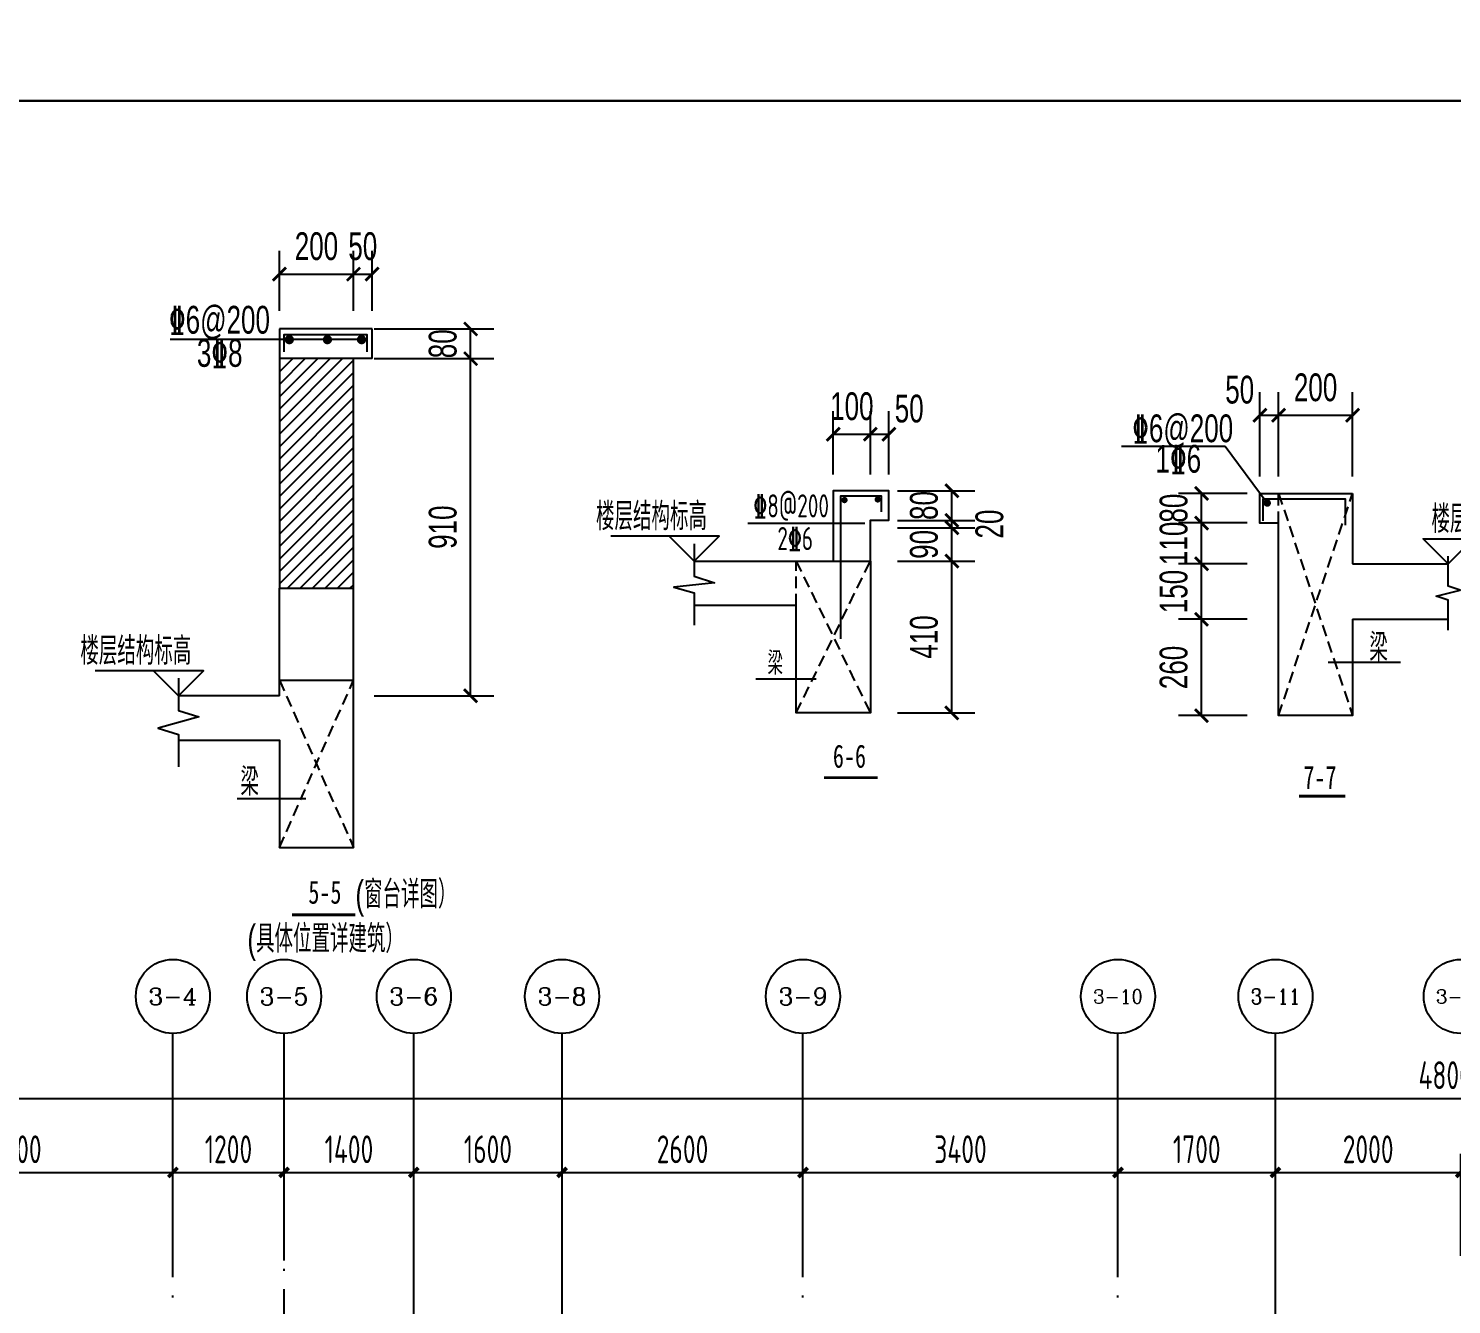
# Model space of a CAD drawing. Extents: x -173820 to 521180, y -715739 to 158231.
# Drawn here: x 3396 to 18755, y -88325 to -74546 of the extents above; entities that cross this region are included whole.
import ezdxf
from ezdxf.enums import TextEntityAlignment as Align

# ---------------------------------------------------------------- set-up
doc = ezdxf.new("R2010")
doc.units = 0
doc.header["$LTSCALE"] = 1000
doc.linetypes.add('DOTE', pattern=[2.42, 2, -0.2, 0.02, -0.2])
doc.linetypes.add('HIDDEN2', pattern=[0.1875, 0.125, -0.0625])
for name, color, linetype in [('AXIS', 1, 'DOTE'), ('AXIS_TEXT', 7, 'Continuous'), ('DIM1', 3, 'Continuous'), ('JG1', 3, 'Continuous'), ('填充', 8, 'Continuous'), ('模板线', 3, 'Continuous')]:
    doc.layers.add(name, color=color, linetype=linetype)
doc.styles.add('_TCH_AXIS', font='COMPLEX', dxfattribs={"bigfont": 'GBCBIG'})
doc.styles.add('COMPLEX', font='COMPLEX')
doc.styles.add('TEXTDIM', font='njadri_romans1.shx', dxfattribs={"width": 0.7, "bigfont": 'njadri_fhztxt.shx'})
doc.styles.add('TEXTSTEEL', font='njadri_tssdeng.shx', dxfattribs={"width": 0.7, "bigfont": 'njadri_tssdchn.shx'})
doc.styles.add('zzt', font='tssdeng.shx', dxfattribs={"width": 0.7, "height": 300, "bigfont": 'tssdchn.shx'})
doc.styles.add('钢筋', font='tssdeng.shx', dxfattribs={"width": 0.7, "height": 250, "bigfont": 'tssdchn.shx'})
doc.styles.add('黑体', font='simhei.ttf', dxfattribs={"width": 0.8})
doc.dimstyles.new('DIM100', dxfattribs={"dimtxt": 300, "dimasz": 1, "dimexe": 250, "dimexo": 0, "dimgap": 150, "dimtad": 1, "dimdec": 0, "dimzin": 0, "dimdsep": 46, "dimtxsty": 'TEXTDIM', "dimblk": 'DI', "dimcen": 0, "dimclrt": 7, "dimadec": 0, "dimazin": 0, "dimtfac": 1, "dimtdec": 0, "dimtix": 1, "dimtmove": 2, "dimatfit": 3, "dimldrblk": 'DI', "dimfxl": 0, "dimtolj": 1, "dimtzin": 0, "dimarcsym": 0})
doc.dimstyles.new('DIM_1_100', dxfattribs={"dimtxt": 300, "dimasz": 100, "dimexe": 200, "dimexo": 50, "dimgap": 100, "dimtad": 1, "dimdec": 0, "dimzin": 0, "dimdsep": 46, "dimtxsty": 'zzt', "dimblk": 'ARCHTICK', "dimcen": 0, "dimclrt": 7, "dimadec": 0, "dimazin": 0, "dimtfac": 1, "dimtdec": 0, "dimtix": 1, "dimtmove": 2, "dimatfit": 0, "dimldrblk": 'ARCHTICK', "dimfxl": 0, "dimtolj": 1, "dimarcsym": 0})

# ---------------------------------------------------------------- blocks, each defined once
blk = doc.blocks.new('_ArchTick')
at = {"color": 4, "linetype": 'ByBlock', "const_width": 0.4}
blk.add_lwpolyline([(-0.5, -0.5), (0.5, 0.5)], dxfattribs=at)
blk = doc.blocks.new('*D413')
at = {"layer": 'Defpoints', "color": 0}
for p in [(10200, 22821), (6800, 21871), (10200, 21871)]:
    blk.add_point(p, dxfattribs=at)
at = {"layer": 'DIM1', "color": 0, "lineweight": -2}
for p, q in [((6800, 21921), (6800, 23021)), ((10200, 21921), (10200, 23021)), ((6800, 22821), (10200, 22821))]:
    blk.add_line(p, q, dxfattribs=at)
at = {"layer": 'DIM1', "color": 0, "lineweight": -2, "xscale": 100, "yscale": 100, "zscale": 100, "rotation": 180}
blk.add_blockref('_ArchTick', (6800, 22821), dxfattribs=at)
at = {"layer": 'DIM1', "color": 0, "lineweight": -2, "xscale": 100, "yscale": 100, "zscale": 100}
blk.add_blockref('_ArchTick', (10200, 22821), dxfattribs=at)
at = {"layer": 'DIM1', "color": 7, "insert": (8500, 23071), "char_height": 300, "attachment_point": 5, "style": 'zzt'}
blk.add_mtext('\\A1;3400', dxfattribs=at)
blk = doc.blocks.new('*D414')
at = {"layer": 'Defpoints', "color": 0}
for p in [(11400, 22821), (10200, 21871), (11400, 21871)]:
    blk.add_point(p, dxfattribs=at)
at = {"layer": 'DIM1', "color": 0, "lineweight": -2}
for p, q in [((10200, 21921), (10200, 23021)), ((11400, 21921), (11400, 23021)), ((10200, 22821), (11400, 22821))]:
    blk.add_line(p, q, dxfattribs=at)
at = {"layer": 'DIM1', "color": 0, "lineweight": -2, "xscale": 100, "yscale": 100, "zscale": 100, "rotation": 180}
blk.add_blockref('_ArchTick', (10200, 22821), dxfattribs=at)
at = {"layer": 'DIM1', "color": 0, "lineweight": -2, "xscale": 100, "yscale": 100, "zscale": 100}
blk.add_blockref('_ArchTick', (11400, 22821), dxfattribs=at)
at = {"layer": 'DIM1', "color": 7, "insert": (10800, 23071), "char_height": 300, "attachment_point": 5, "style": 'zzt'}
blk.add_mtext('\\A1;1200', dxfattribs=at)
blk = doc.blocks.new('*D415')
at = {"layer": 'Defpoints', "color": 0}
for p in [(12800, 22821), (11400, 21871), (12800, 21871)]:
    blk.add_point(p, dxfattribs=at)
at = {"layer": 'DIM1', "color": 0, "lineweight": -2}
for p, q in [((11400, 21921), (11400, 23021)), ((12800, 21921), (12800, 23021)), ((11400, 22821), (12800, 22821))]:
    blk.add_line(p, q, dxfattribs=at)
at = {"layer": 'DIM1', "color": 0, "lineweight": -2, "xscale": 100, "yscale": 100, "zscale": 100, "rotation": 180}
blk.add_blockref('_ArchTick', (11400, 22821), dxfattribs=at)
at = {"layer": 'DIM1', "color": 0, "lineweight": -2, "xscale": 100, "yscale": 100, "zscale": 100}
blk.add_blockref('_ArchTick', (12800, 22821), dxfattribs=at)
at = {"layer": 'DIM1', "color": 7, "insert": (12100, 23071), "char_height": 300, "attachment_point": 5, "style": 'zzt'}
blk.add_mtext('\\A1;1400', dxfattribs=at)
blk = doc.blocks.new('*D416')
at = {"layer": 'Defpoints', "color": 0}
for p in [(14400, 22821), (12800, 21871), (14400, 21871)]:
    blk.add_point(p, dxfattribs=at)
at = {"layer": 'DIM1', "color": 0, "lineweight": -2}
for p, q in [((12800, 21921), (12800, 23021)), ((14400, 21921), (14400, 23021)), ((12800, 22821), (14400, 22821))]:
    blk.add_line(p, q, dxfattribs=at)
at = {"layer": 'DIM1', "color": 0, "lineweight": -2, "xscale": 100, "yscale": 100, "zscale": 100, "rotation": 180}
blk.add_blockref('_ArchTick', (12800, 22821), dxfattribs=at)
at = {"layer": 'DIM1', "color": 0, "lineweight": -2, "xscale": 100, "yscale": 100, "zscale": 100}
blk.add_blockref('_ArchTick', (14400, 22821), dxfattribs=at)
at = {"layer": 'DIM1', "color": 7, "insert": (13600, 23071), "char_height": 300, "attachment_point": 5, "style": 'zzt'}
blk.add_mtext('\\A1;1600', dxfattribs=at)
blk = doc.blocks.new('*D417')
at = {"layer": 'Defpoints', "color": 0}
for p in [(17000, 22821), (14400, 21871), (17000, 21871)]:
    blk.add_point(p, dxfattribs=at)
at = {"layer": 'DIM1', "color": 0, "lineweight": -2}
for p, q in [((14400, 21921), (14400, 23021)), ((17000, 21921), (17000, 23021)), ((14400, 22821), (17000, 22821))]:
    blk.add_line(p, q, dxfattribs=at)
at = {"layer": 'DIM1', "color": 0, "lineweight": -2, "xscale": 100, "yscale": 100, "zscale": 100, "rotation": 180}
blk.add_blockref('_ArchTick', (14400, 22821), dxfattribs=at)
at = {"layer": 'DIM1', "color": 0, "lineweight": -2, "xscale": 100, "yscale": 100, "zscale": 100}
blk.add_blockref('_ArchTick', (17000, 22821), dxfattribs=at)
at = {"layer": 'DIM1', "color": 7, "insert": (15700, 23071), "char_height": 300, "attachment_point": 5, "style": 'zzt'}
blk.add_mtext('\\A1;2600', dxfattribs=at)
blk = doc.blocks.new('*D418')
at = {"layer": 'Defpoints', "color": 0}
for p in [(20400, 22821), (17000, 21871), (20400, 21871)]:
    blk.add_point(p, dxfattribs=at)
at = {"layer": 'DIM1', "color": 0, "lineweight": -2}
for p, q in [((17000, 21921), (17000, 23021)), ((20400, 21921), (20400, 23021)), ((17000, 22821), (20400, 22821))]:
    blk.add_line(p, q, dxfattribs=at)
at = {"layer": 'DIM1', "color": 0, "lineweight": -2, "xscale": 100, "yscale": 100, "zscale": 100, "rotation": 180}
blk.add_blockref('_ArchTick', (17000, 22821), dxfattribs=at)
at = {"layer": 'DIM1', "color": 0, "lineweight": -2, "xscale": 100, "yscale": 100, "zscale": 100}
blk.add_blockref('_ArchTick', (20400, 22821), dxfattribs=at)
at = {"layer": 'DIM1', "color": 7, "insert": (18700, 23071), "char_height": 300, "attachment_point": 5, "style": 'zzt'}
blk.add_mtext('\\A1;3400', dxfattribs=at)
blk = doc.blocks.new('*D419')
at = {"layer": 'Defpoints', "color": 0}
for p in [(22100, 22821), (20400, 21871), (22100, 21871)]:
    blk.add_point(p, dxfattribs=at)
at = {"layer": 'DIM1', "color": 0, "lineweight": -2}
for p, q in [((20400, 21921), (20400, 23021)), ((22100, 21921), (22100, 23021)), ((20400, 22821), (22100, 22821))]:
    blk.add_line(p, q, dxfattribs=at)
at = {"layer": 'DIM1', "color": 0, "lineweight": -2, "xscale": 100, "yscale": 100, "zscale": 100, "rotation": 180}
blk.add_blockref('_ArchTick', (20400, 22821), dxfattribs=at)
at = {"layer": 'DIM1', "color": 0, "lineweight": -2, "xscale": 100, "yscale": 100, "zscale": 100}
blk.add_blockref('_ArchTick', (22100, 22821), dxfattribs=at)
at = {"layer": 'DIM1', "color": 7, "insert": (21250, 23071), "char_height": 300, "attachment_point": 5, "style": 'zzt'}
blk.add_mtext('\\A1;1700', dxfattribs=at)
blk = doc.blocks.new('*D420')
at = {"layer": 'Defpoints', "color": 0}
for p in [(24100, 22821), (22100, 21871), (24100, 21871)]:
    blk.add_point(p, dxfattribs=at)
at = {"layer": 'DIM1', "color": 0, "lineweight": -2}
for p, q in [((22100, 21921), (22100, 23021)), ((24100, 21921), (24100, 23021)), ((22100, 22821), (24100, 22821))]:
    blk.add_line(p, q, dxfattribs=at)
at = {"layer": 'DIM1', "color": 0, "lineweight": -2, "xscale": 100, "yscale": 100, "zscale": 100, "rotation": 180}
blk.add_blockref('_ArchTick', (22100, 22821), dxfattribs=at)
at = {"layer": 'DIM1', "color": 0, "lineweight": -2, "xscale": 100, "yscale": 100, "zscale": 100}
blk.add_blockref('_ArchTick', (24100, 22821), dxfattribs=at)
at = {"layer": 'DIM1', "color": 7, "insert": (23100, 23071), "char_height": 300, "attachment_point": 5, "style": 'zzt'}
blk.add_mtext('\\A1;2000', dxfattribs=at)
blk = doc.blocks.new('*D429')
at = {"layer": 'Defpoints', "color": 0}
for p in [(48000, 23621), (0, 21871), (48000, 21871)]:
    blk.add_point(p, dxfattribs=at)
at = {"layer": 'DIM1', "color": 0, "lineweight": -2}
for p, q in [((0, 21921), (0, 23821)), ((48000, 21921), (48000, 23821)), ((0, 23621), (48000, 23621))]:
    blk.add_line(p, q, dxfattribs=at)
at = {"layer": 'DIM1', "color": 0, "lineweight": -2, "xscale": 100, "yscale": 100, "zscale": 100, "rotation": 180}
blk.add_blockref('_ArchTick', (0, 23621), dxfattribs=at)
at = {"layer": 'DIM1', "color": 0, "lineweight": -2, "xscale": 100, "yscale": 100, "zscale": 100}
blk.add_blockref('_ArchTick', (48000, 23621), dxfattribs=at)
at = {"layer": 'DIM1', "color": 7, "insert": (24000, 23871), "char_height": 300, "attachment_point": 5, "style": 'zzt'}
blk.add_mtext('\\A1;48000', dxfattribs=at)
blk = doc.blocks.new('_AXISO')
at = {"color": 3}
blk.add_circle((0, 0), 0.5, dxfattribs=at)
at = {"layer": 'AXIS_TEXT', "color": 3, "style": 'COMPLEX', "width": 1.041667}
blk.add_attdef('A', text='', height=0.56, dxfattribs=at).set_placement((-0.25, -0.28), (0.25, -0.28), align=Align.FIT)
blk = doc.blocks.new('DI')
at = {"color": 3, "const_width": 30}
blk.add_lwpolyline([(-71, -71), (71, 71)], dxfattribs=at)
blk = doc.blocks.new('*D2229')
at = {"layer": 'Defpoints', "color": 0, "linetype": 'Continuous'}
for p in [(3161, 6140), (4202, 6140), (3161, 2500)]:
    blk.add_point(p, dxfattribs=at)
at = {"layer": 'JG1', "color": 0, "linetype": 'Continuous', "lineweight": -2}
for p, q in [((3161, 6140), (4452, 6140)), ((4202, 2501), (4202, 6139)), ((3161, 2500), (4452, 2500))]:
    blk.add_line(p, q, dxfattribs=at)
for p, rotation in [((4202, 6140), 90), ((4202, 2500), 270)]:
    blk.add_blockref('DI', p, dxfattribs=dict(at, rotation=rotation))
at = {"layer": 'JG1', "color": 7, "linetype": 'Continuous', "insert": (3902, 4320), "char_height": 300, "attachment_point": 5, "rotation": 90, "style": 'TEXTDIM'}
blk.add_mtext('\\A1;910', dxfattribs=at)
blk = doc.blocks.new('*D2230')
at = {"layer": 'Defpoints', "color": 0, "linetype": 'Continuous'}
for p in [(3161, 6460), (4202, 6460), (3161, 6140)]:
    blk.add_point(p, dxfattribs=at)
at = {"layer": 'JG1', "color": 0, "linetype": 'Continuous', "lineweight": -2}
for p, q in [((3161, 6460), (4452, 6460)), ((4202, 6461), (4202, 6462)), ((4202, 6140), (4202, 6460)), ((3161, 6140), (4452, 6140)), ((4202, 6139), (4202, 6138))]:
    blk.add_line(p, q, dxfattribs=at)
for p, rotation in [((4202, 6460), 270), ((4202, 6140), 90)]:
    blk.add_blockref('DI', p, dxfattribs=dict(at, rotation=rotation))
at = {"layer": 'JG1', "color": 7, "linetype": 'Continuous', "insert": (3902, 6300), "char_height": 300, "attachment_point": 5, "rotation": 90, "style": 'TEXTDIM'}
blk.add_mtext('\\A1;80', dxfattribs=at)
blk = doc.blocks.new('*D2231')
at = {"layer": 'Defpoints', "color": 0, "linetype": 'Continuous'}
for p in [(2938, 7052), (2138, 6656), (2938, 6656)]:
    blk.add_point(p, dxfattribs=at)
at = {"layer": 'JG1', "color": 0, "linetype": 'Continuous', "lineweight": -2}
for p, q in [((2138, 6656), (2138, 7302)), ((2938, 6656), (2938, 7302)), ((2139, 7052), (2937, 7052))]:
    blk.add_line(p, q, dxfattribs=at)
at = {"layer": 'JG1', "color": 0, "linetype": 'Continuous', "lineweight": -2, "rotation": 180}
blk.add_blockref('DI', (2138, 7052), dxfattribs=at)
at = {"layer": 'JG1', "color": 0, "linetype": 'Continuous', "lineweight": -2}
blk.add_blockref('DI', (2938, 7052), dxfattribs=at)
at = {"layer": 'JG1', "color": 7, "linetype": 'Continuous', "insert": (2538, 7352), "char_height": 300, "attachment_point": 5, "style": 'TEXTDIM'}
blk.add_mtext('\\A1;200', dxfattribs=at)
blk = doc.blocks.new('*D2232')
at = {"layer": 'Defpoints', "color": 0, "linetype": 'Continuous'}
for p in [(3138, 7052), (2938, 6656), (3138, 6656, 0)]:
    blk.add_point(p, dxfattribs=at)
at = {"layer": 'JG1', "color": 0, "linetype": 'Continuous', "lineweight": -2}
for p, q in [((2938, 6656), (2938, 7302)), ((3138, 6656), (3138, 7302)), ((2937, 7052), (2936, 7052)), ((2938, 7052), (3138, 7052)), ((3139, 7052), (3140, 7052))]:
    blk.add_line(p, q, dxfattribs=at)
blk.add_blockref('DI', (2938, 7052), dxfattribs=at)
at = {"layer": 'JG1', "color": 0, "linetype": 'Continuous', "lineweight": -2, "rotation": 180}
blk.add_blockref('DI', (3138, 7052), dxfattribs=at)
at = {"layer": 'JG1', "color": 7, "linetype": 'Continuous', "insert": (3038, 7352), "char_height": 300, "attachment_point": 5, "style": 'TEXTDIM'}
blk.add_mtext('\\A1;50', dxfattribs=at)
blk = doc.blocks.new('*D872')
at = {"layer": 'Defpoints', "color": 0}
for p in [(3151, 3708), (2951, 3272), (3151, 3272)]:
    blk.add_point(p, dxfattribs=at)
at = {"layer": 'JG1', "color": 0, "lineweight": -2}
for p, q in [((2951, 3272), (2951, 3958)), ((3151, 3272), (3151, 3958)), ((2950, 3708), (2949, 3708)), ((2951, 3708), (3151, 3708)), ((3152, 3708), (3153, 3708))]:
    blk.add_line(p, q, dxfattribs=at)
blk.add_blockref('DI', (2951, 3708), dxfattribs=at)
at = {"layer": 'JG1', "color": 0, "lineweight": -2, "rotation": 180}
blk.add_blockref('DI', (3151, 3708), dxfattribs=at)
at = {"layer": 'JG1', "color": 7, "insert": (3370, 3983), "char_height": 300, "attachment_point": 5, "style": 'TEXTDIM'}
blk.add_mtext('\\A1;50', dxfattribs=at)
blk = doc.blocks.new('*D873')
at = {"layer": 'Defpoints', "color": 0}
for p in [(2951, 3708), (2551, 3272), (2951, 3272)]:
    blk.add_point(p, dxfattribs=at)
at = {"layer": 'JG1', "color": 0, "lineweight": -2}
for p, q in [((2551, 3272), (2551, 3958)), ((2951, 3272), (2951, 3958)), ((2550, 3708), (2549, 3708)), ((2551, 3708), (2951, 3708)), ((2952, 3708), (2953, 3708))]:
    blk.add_line(p, q, dxfattribs=at)
blk.add_blockref('DI', (2551, 3708), dxfattribs=at)
at = {"layer": 'JG1', "color": 0, "lineweight": -2, "rotation": 180}
blk.add_blockref('DI', (2951, 3708), dxfattribs=at)
at = {"layer": 'JG1', "color": 7, "insert": (2751, 4008), "char_height": 300, "attachment_point": 5, "style": 'TEXTDIM'}
blk.add_mtext('\\A1;100', dxfattribs=at)
blk = doc.blocks.new('*D874')
at = {"layer": 'Defpoints', "color": 0}
for p in [(3243, 3098), (3830, 3098), (3243, 2778)]:
    blk.add_point(p, dxfattribs=at)
at = {"layer": 'JG1', "color": 0, "lineweight": -2}
for p, q in [((3243, 3098), (4080, 3098)), ((3830, 3099), (3830, 3100)), ((3830, 2778), (3830, 3098)), ((3243, 2778), (4080, 2778)), ((3830, 2777), (3830, 2776))]:
    blk.add_line(p, q, dxfattribs=at)
for p, rotation in [((3830, 3098), 270), ((3830, 2778), 90)]:
    blk.add_blockref('DI', p, dxfattribs=dict(at, rotation=rotation))
at = {"layer": 'JG1', "color": 7, "insert": (3530, 2938), "char_height": 300, "attachment_point": 5, "rotation": 90, "style": 'TEXTDIM'}
blk.add_mtext('\\A1;80', dxfattribs=at)
blk = doc.blocks.new('*D875')
at = {"layer": 'Defpoints', "color": 0}
for p in [(3243, 2778), (3830, 2778), (3243, 2698)]:
    blk.add_point(p, dxfattribs=at)
at = {"layer": 'JG1', "color": 0, "lineweight": -2}
for p, q in [((3243, 2778), (4080, 2778)), ((3830, 2779), (3830, 2780)), ((3830, 2698), (3830, 2778)), ((3243, 2698), (4080, 2698)), ((3830, 2697), (3830, 2696))]:
    blk.add_line(p, q, dxfattribs=at)
for p, rotation in [((3830, 2778), 270), ((3830, 2698), 90)]:
    blk.add_blockref('DI', p, dxfattribs=dict(at, rotation=rotation))
at = {"layer": 'JG1', "color": 7, "insert": (4237, 2738), "char_height": 300, "attachment_point": 5, "rotation": 90, "style": 'TEXTDIM'}
blk.add_mtext('\\A1;20', dxfattribs=at)
blk = doc.blocks.new('*D876')
at = {"layer": 'Defpoints', "color": 0}
for p in [(3243, 2338), (3830, 2338), (3243, 698)]:
    blk.add_point(p, dxfattribs=at)
at = {"layer": 'JG1', "color": 0, "lineweight": -2}
for p, q in [((3243, 2338), (4080, 2338)), ((3830, 699), (3830, 2337)), ((3243, 698), (4080, 698))]:
    blk.add_line(p, q, dxfattribs=at)
for p, rotation in [((3830, 2338), 90), ((3830, 698), 270)]:
    blk.add_blockref('DI', p, dxfattribs=dict(at, rotation=rotation))
at = {"layer": 'JG1', "color": 7, "insert": (3530, 1518), "char_height": 300, "attachment_point": 5, "rotation": 90, "style": 'TEXTDIM'}
blk.add_mtext('\\A1;410', dxfattribs=at)
blk = doc.blocks.new('*D877')
at = {"layer": 'Defpoints', "color": 0}
for p in [(3243, 2698), (3830, 2698), (3243, 2338)]:
    blk.add_point(p, dxfattribs=at)
at = {"layer": 'JG1', "color": 0, "lineweight": -2}
for p, q in [((3243, 2698), (4080, 2698)), ((3830, 2699), (3830, 2700)), ((3830, 2338), (3830, 2698)), ((3243, 2338), (4080, 2338)), ((3830, 2337), (3830, 2336))]:
    blk.add_line(p, q, dxfattribs=at)
for p, rotation in [((3830, 2698), 270), ((3830, 2338), 90)]:
    blk.add_blockref('DI', p, dxfattribs=dict(at, rotation=rotation))
at = {"layer": 'JG1', "color": 7, "insert": (3530, 2518), "char_height": 300, "attachment_point": 5, "rotation": 90, "style": 'TEXTDIM'}
blk.add_mtext('\\A1;90', dxfattribs=at)
blk = doc.blocks.new('*D510')
at = {"layer": 'Defpoints', "color": 0}
for p in [(-127625, -37838), (-128425, -38500), (-127625, -38500)]:
    blk.add_point(p, dxfattribs=at)
at = {"layer": 'JG1', "color": 0, "lineweight": -2}
for p, q in [((-128425, -38500), (-128425, -37588)), ((-127625, -38500), (-127625, -37588)), ((-128424, -37838), (-127626, -37838))]:
    blk.add_line(p, q, dxfattribs=at)
at = {"layer": 'JG1', "color": 0, "lineweight": -2, "rotation": 180}
blk.add_blockref('DI', (-128425, -37838), dxfattribs=at)
at = {"layer": 'JG1', "color": 0, "lineweight": -2}
blk.add_blockref('DI', (-127625, -37838), dxfattribs=at)
at = {"layer": 'JG1', "color": 7, "insert": (-128025, -37538), "char_height": 300, "attachment_point": 5, "style": 'TEXTDIM'}
blk.add_mtext('\\A1;200', dxfattribs=at)
blk = doc.blocks.new('*D511')
at = {"layer": 'Defpoints', "color": 0}
for p in [(-128425, -37838), (-128625, -38500), (-128425, -38500)]:
    blk.add_point(p, dxfattribs=at)
at = {"layer": 'JG1', "color": 0, "lineweight": -2}
for p, q in [((-128625, -38500), (-128625, -37588)), ((-128425, -38500), (-128425, -37588)), ((-128626, -37838), (-128627, -37838)), ((-128625, -37838), (-128425, -37838)), ((-128424, -37838), (-128423, -37838))]:
    blk.add_line(p, q, dxfattribs=at)
blk.add_blockref('DI', (-128625, -37838), dxfattribs=at)
at = {"layer": 'JG1', "color": 0, "lineweight": -2, "rotation": 180}
blk.add_blockref('DI', (-128425, -37838), dxfattribs=at)
at = {"layer": 'JG1', "color": 7, "insert": (-128844, -37563), "char_height": 300, "attachment_point": 5, "style": 'TEXTDIM'}
blk.add_mtext('\\A1;50', dxfattribs=at)
blk = doc.blocks.new('*D512')
at = {"layer": 'Defpoints', "color": 0}
for p in [(-129256, -40041), (-128762, -40041), (-128762, -41081)]:
    blk.add_point(p, dxfattribs=at)
at = {"layer": 'JG1', "color": 0, "lineweight": -2}
for p, q in [((-128762, -40041), (-129506, -40041)), ((-129256, -41080), (-129256, -40042)), ((-128762, -41081), (-129506, -41081))]:
    blk.add_line(p, q, dxfattribs=at)
for p, rotation in [((-129256, -40041), 90), ((-129256, -41081), 270)]:
    blk.add_blockref('DI', p, dxfattribs=dict(at, rotation=rotation))
at = {"layer": 'JG1', "color": 7, "insert": (-129556, -40561), "char_height": 300, "attachment_point": 5, "rotation": 90, "style": 'TEXTDIM'}
blk.add_mtext('\\A1;260', dxfattribs=at)
blk = doc.blocks.new('*D513')
at = {"layer": 'Defpoints', "color": 0}
for p in [(-129256, -38681), (-128762, -38681), (-128762, -39001)]:
    blk.add_point(p, dxfattribs=at)
at = {"layer": 'JG1', "color": 0, "lineweight": -2}
for p, q in [((-128762, -38681), (-129506, -38681)), ((-129256, -38680), (-129256, -38679)), ((-129256, -39001), (-129256, -38681)), ((-128762, -39001), (-129506, -39001)), ((-129256, -39002), (-129256, -39003))]:
    blk.add_line(p, q, dxfattribs=at)
for p, rotation in [((-129256, -38681), 270), ((-129256, -39001), 90)]:
    blk.add_blockref('DI', p, dxfattribs=dict(at, rotation=rotation))
at = {"layer": 'JG1', "color": 7, "insert": (-129556, -38841), "char_height": 300, "attachment_point": 5, "rotation": 90, "style": 'TEXTDIM'}
blk.add_mtext('\\A1;80', dxfattribs=at)
blk = doc.blocks.new('*D514')
at = {"layer": 'Defpoints', "color": 0}
for p in [(-129256, -39001), (-128762, -39001), (-128762, -39441)]:
    blk.add_point(p, dxfattribs=at)
at = {"layer": 'JG1', "color": 0, "lineweight": -2}
for p, q in [((-128762, -39001), (-129506, -39001)), ((-129256, -39000), (-129256, -38999)), ((-129256, -39441), (-129256, -39001)), ((-128762, -39441), (-129506, -39441)), ((-129256, -39442), (-129256, -39443))]:
    blk.add_line(p, q, dxfattribs=at)
for p, rotation in [((-129256, -39001), 270), ((-129256, -39441), 90)]:
    blk.add_blockref('DI', p, dxfattribs=dict(at, rotation=rotation))
at = {"layer": 'JG1', "color": 7, "insert": (-129556, -39221), "char_height": 300, "attachment_point": 5, "rotation": 90, "style": 'TEXTDIM'}
blk.add_mtext('\\A1;110', dxfattribs=at)
blk = doc.blocks.new('*D515')
at = {"layer": 'Defpoints', "color": 0}
for p in [(-129256, -39441), (-128762, -39441), (-128762, -40041)]:
    blk.add_point(p, dxfattribs=at)
at = {"layer": 'JG1', "color": 0, "lineweight": -2}
for p, q in [((-128762, -39441), (-129506, -39441)), ((-129256, -39440), (-129256, -39439)), ((-129256, -40041), (-129256, -39441)), ((-128762, -40041), (-129506, -40041)), ((-129256, -40042), (-129256, -40043))]:
    blk.add_line(p, q, dxfattribs=at)
for p, rotation in [((-129256, -39441), 270), ((-129256, -40041), 90)]:
    blk.add_blockref('DI', p, dxfattribs=dict(at, rotation=rotation))
at = {"layer": 'JG1', "color": 7, "insert": (-129556, -39741), "char_height": 300, "attachment_point": 5, "rotation": 90, "style": 'TEXTDIM'}
blk.add_mtext('\\A1;150', dxfattribs=at)
blk = doc.blocks.new('$1783196')
at = {"layer": 'AXIS'}
for p, q in [((15434.9, 3480), (15434.9, 27859.5)), ((16634.9, 18288.3), (16634.9, 27859.5)), ((18034.9, 11688.4), (18034.9, 27859.5)), ((19634.9, 11688.3), (19634.9, 27859.5)), ((22234.9, 3480), (22234.9, 27859.5)), ((25634.9, 3480), (25634.9, 27859.5)), ((27334.9, 14788.3), (27334.9, 27859.5))]:
    blk.add_line(p, q, dxfattribs=at)
at = {"layer": 'DIM1'}
for p, q in [((15434.9, 27859.5), (15434.9, 30309.5)), ((16634.9, 27859.5), (16634.9, 30309.5)), ((18034.9, 27859.5), (18034.9, 30309.5)), ((19634.9, 27859.5), (19634.9, 30309.5)), ((22234.9, 27859.5), (22234.9, 30309.5)), ((25634.9, 27859.5), (25634.9, 30309.5)), ((27334.9, 27859.5), (27334.9, 30309.5))]:
    blk.add_line(p, q, dxfattribs=at)
ref = blk.add_blockref('_AXISO', (15434.9, 30709.5), dxfattribs=dict(at, xscale=800, yscale=800, zscale=800))
ref.add_attrib('A', '3-4', dxfattribs={"layer": 'AXIS_TEXT', "height": 182.29, "style": '_TCH_AXIS'}).set_placement((15170.1, 30618.4), (15699.6, 30618.4), align=Align.FIT)
ref = blk.add_blockref('_AXISO', (16634.9, 30709.5), dxfattribs=dict(at, xscale=800, yscale=800, zscale=800))
ref.add_attrib('A', '3-5', dxfattribs={"layer": 'AXIS_TEXT', "height": 187.78, "style": '_TCH_AXIS'}).set_placement((16371.1, 30615.6), (16898.6, 30615.6), align=Align.FIT)
ref = blk.add_blockref('_AXISO', (18034.9, 30709.5), dxfattribs=dict(at, xscale=800, yscale=800, zscale=800))
ref.add_attrib('A', '3-6', dxfattribs={"layer": 'AXIS_TEXT', "height": 187.78, "style": '_TCH_AXIS'}).set_placement((17771.1, 30615.6), (18298.6, 30615.6), align=Align.FIT)
ref = blk.add_blockref('_AXISO', (19634.9, 30709.5), dxfattribs=dict(at, xscale=800, yscale=800, zscale=800))
ref.add_attrib('A', '3-8', dxfattribs={"layer": 'AXIS_TEXT', "height": 187.78, "style": '_TCH_AXIS'}).set_placement((19371.1, 30615.6), (19898.6, 30615.6), align=Align.FIT)
ref = blk.add_blockref('_AXISO', (22234.9, 30709.5), dxfattribs=dict(at, xscale=800, yscale=800, zscale=800))
ref.add_attrib('A', '3-9', dxfattribs={"layer": 'AXIS_TEXT', "height": 187.78, "style": '_TCH_AXIS'}).set_placement((21971.1, 30615.6), (22498.6, 30615.6), align=Align.FIT)
ref = blk.add_blockref('_AXISO', (25634.9, 30709.5), dxfattribs=dict(at, xscale=800, yscale=800, zscale=800))
ref.add_attrib('A', '3-10', dxfattribs={"layer": 'AXIS_TEXT', "height": 152.88, "style": '_TCH_AXIS'}).set_placement((25365.5, 30633.1), (25904.2, 30633.1), align=Align.FIT)
ref = blk.add_blockref('_AXISO', (27334.9, 30709.5), dxfattribs=dict(at, xscale=800, yscale=800, zscale=800))
ref.add_attrib('A', '3-11', dxfattribs={"layer": 'AXIS_TEXT', "height": 163.05, "style": '_TCH_AXIS'}).set_placement((27067, 30628), (27602.7, 30628), align=Align.FIT)
ref = blk.add_blockref('_AXISO', (29334.9, 30709.5), dxfattribs=dict(at, xscale=800, yscale=800, zscale=800))
ref.add_attrib('A', '3-13', dxfattribs={"layer": 'AXIS_TEXT', "height": 152.88, "style": '_TCH_AXIS'}).set_placement((29065.5, 30633.1), (29604.2, 30633.1), align=Align.FIT)
for p1, p2, distance, picture, middle in [((5234.9, 27859.5), (53234.9, 27859.5), 1750, '*D429', (29234.9, 29859.5)), ((12034.9, 27859.5), (15434.9, 27859.5), 950, '*D413', (13734.9, 29059.5)), ((15434.9, 27859.5), (16634.9, 27859.5), 950, '*D414', (16034.9, 29059.5)), ((16634.9, 27859.5), (18034.9, 27859.5), 950, '*D415', (17334.9, 29059.5)), ((18034.9, 27859.5), (19634.9, 27859.5), 950, '*D416', (18834.9, 29059.5)), ((19634.9, 27859.5), (22234.9, 27859.5), 950, '*D417', (20934.9, 29059.5)), ((22234.9, 27859.5), (25634.9, 27859.5), 950, '*D418', (23934.9, 29059.5)), ((25634.9, 27859.5), (27334.9, 27859.5), 950, '*D419', (26484.9, 29059.5)), ((27334.9, 27859.5), (29334.9, 27859.5), 950, '*D420', (28334.9, 29059.5))]:
    dim = blk.add_aligned_dim(p1=p1, p2=p2, distance=distance, dimstyle='DIM_1_100', dxfattribs=at)
    dim.commit()
    dim.dimension.update_dxf_attribs({"geometry": picture, "text_midpoint": middle, "insert": (5234.9, 5988.3)})
blk = doc.blocks.new('$120710')
at = {"layer": '模板线'}
h = blk.add_hatch(dxfattribs=at)
h.set_pattern_fill('ANSI31', color=8, scale=30, style=0)
h.set_pattern_definition([(45, (191217.69, 52573.16), (-67.35192, 67.35192), [])])
h.paths.add_polyline_path([(2938.1, 6140.3), (2138.1, 6140.3), (2138.1, 3660.3), (2938.1, 3660.3)])
at = {"layer": 'JG1', "linetype": 'Continuous'}
for p, q in [((3138.1, 6460.3, 0), (2138.1, 6460.3, 0)), ((2138.1, 6460.3, 0), (2138.1, 3660.3, 0)), ((3138.1, 6140.3, 0), (3138.1, 6460.3, 0)), ((3138.1, 6140.3, 0), (2138.1, 6140.3, 0)), ((2938.1, 3660.3, 0), (2938.1, 6140.3, 0)), ((2138.1, 3660.3, 0), (2938.1, 3660.3, 0))]:
    blk.add_line(p, q, dxfattribs=at)
at = {"layer": 'JG1', "color": 6, "linetype": 'Continuous'}
blk.add_lwpolyline([(2188.2, 6214.1), (2188.2, 6399.4), (3082.3, 6399.4), (3082.3, 6214.1)], dxfattribs=at)
at = {"layer": 'JG1', "const_width": 50}
for points in [[(2269.9, 6344.7, -1), (2219.9, 6344.7, -1)], [(2681.4, 6344.7, -1), (2631.4, 6344.7, -1)], [(3049.5, 6344.7, -1), (2999.5, 6344.7, -1)]]:
    blk.add_lwpolyline(points, format="xyb", close=True, dxfattribs=at)
at = {"layer": 'JG1', "linetype": 'Continuous', "elevation": 0}
for points in [[(2138.1, 2500.3), (2138.1, 3660.3)], [(2938.1, 2500.3), (2938.1, 3660.3)], [(1049.7, 2020.3), (2138.1, 2020.3), (2138.1, 860.3), (2938.1, 860.3), (2938.1, 2500.3)], [(2138.1, 2500.3), (2138.1, 2500.3), (1049.7, 2500.3)]]:
    blk.add_lwpolyline(points, dxfattribs=at)
at = {"layer": 'JG1'}
blk.add_lwpolyline([(779.7, 2770.3), (1049.7, 2500.3), (1319.7, 2770.3), (148.3, 2770.3)], dxfattribs=at)
at = {"layer": 'JG1', "linetype": 'Continuous'}
blk.add_lwpolyline([(1049.7, 2691.1), (1049.7, 2341.1), (1269.7, 2271.1), (829.7, 2151.1), (1049.7, 2081.1), (1049.7, 1731.1)], dxfattribs=at)
at = {"layer": '模板线'}
for p, q in [((3049.5, 6344.7), (960.2, 6344.7)), ((2138.1, 2667.6, 0), (2938.1, 2667.6, 0)), ((2424.5, 1385.5), (1683, 1385.5))]:
    blk.add_line(p, q, dxfattribs=at)
at = {"layer": '模板线', "linetype": 'HIDDEN2'}
for p, q in [((2138.1, 860.3, 0), (2938.1, 2667.6, 0)), ((2138.1, 2667.6, 0), (2938.1, 860.3, 0))]:
    blk.add_line(p, q, dxfattribs=at)
at = {"layer": '模板线', "color": 3, "elevation": -307942.8}
blk.add_lwpolyline([(2275.3, 134.8, 31.2, 31.2, 0), (2957.5, 134.8, 0, 0, 0)], format="xyseb", dxfattribs=at)
at = {"layer": 'JG1', "linetype": 'ByBlock', "ltscale": 0.2, "style": 'TEXTSTEEL', "width": 0.7}
for s, p in [('%%1326@200', (946.4, 6409.4)), ('3%%1328', (1247.7, 6051.3)), ('楼层结构标高', (-9.9, 2833.5)), ('梁', (1717.5, 1419.7)), ('(窗台详图）', (2958.5, 205.3)), ('(具体位置详建筑）', (1792.5, -274.6))]:
    blk.add_text(s, height=300, dxfattribs=at).set_placement(p)
at = {"layer": '模板线', "color": 3, "style": '黑体', "width": 0.7}
blk.add_text('5-5', height=250, dxfattribs=at).set_placement((2450.5, 253.9, -307942.8))
at = {"layer": 'JG1', "linetype": 'Continuous'}
for base, p1, p2, picture, middle in [((2938.1, 7052.3), (2138.1, 6656.3), (2938.1, 6656.3), '*D2231', (2538.1, 7352.3)), ((3138.1, 7052.3), (2938.1, 6656.3), (3138.1, 6656.3, 0), '*D2232', (3038.1, 7352.3))]:
    dim = blk.add_linear_dim(base=base, p1=p1, p2=p2, dimstyle='DIM100', override={"dimlfac": 0.25}, dxfattribs=at)
    dim.commit()
    dim.dimension.update_dxf_attribs({"geometry": picture, "text_midpoint": middle})
for p1, p2, picture, middle in [((3161.5, 6140.3), (3161.5, 6460.3), '*D2230', (3901.8, 6300.3)), ((3161.5, 2500.3), (3161.5, 6140.3), '*D2229', (3901.8, 4320.3))]:
    dim = blk.add_aligned_dim(p1=p1, p2=p2, distance=-1040.4, dimstyle='DIM100', override={"dimlfac": 0.25}, dxfattribs=at)
    dim.commit()
    dim.dimension.update_dxf_attribs({"geometry": picture, "text_midpoint": middle})
blk = doc.blocks.new('$1837637')
at = {"layer": 'JG1'}
for points in [[(2951, 2338.3), (2951, 2778.3), (3151, 2778.3), (3151, 3098.3), (2551, 3098.3), (2551, 2338.3)], [(779.7, 2608.3), (1049.7, 2338.3), (1319.7, 2608.3), (148.3, 2608.3)], [(1049.7, 2524.7), (1049.7, 2174.7), (1269.7, 2104.7), (829.7, 2057.9), (1049.7, 1994.7), (1049.7, 1644.7)], [(2951, 2338.3), (2951, 698.3), (2151, 698.3), (2151, 1858.3), (1049.7, 1858.3)], [(1049.7, 2338.3), (2551, 2338.3)]]:
    blk.add_lwpolyline(points, dxfattribs=at)
at = {"layer": '模板线'}
for p, q in [((2892.3, 2743.7), (1628.3, 2743.7)), ((2551, 2338.3), (2951, 2338.3)), ((1714.6, 1068.1), (2364.6, 1068.1))]:
    blk.add_line(p, q, dxfattribs=at)
at = {"layer": '模板线', "linetype": 'HIDDEN2'}
for p, q in [((2151, 1858.3), (2151, 2338.3)), ((2151, 2338.3), (2951, 698.3)), ((2151, 698.3), (2951, 2338.3))]:
    blk.add_line(p, q, dxfattribs=at)
at = {"layer": '模板线', "color": 6}
blk.add_lwpolyline([(2633.8, 1498), (2633.8, 3044.3), (3066.1, 3044.3), (3066.1, 2871.5)], dxfattribs=at)
at = {"layer": '模板线', "color": 6, "linetype": 'HIDDEN2', "const_width": 33.7}
for points in [[(2688.6, 2996.7, -1), (2654.8, 2996.7, -1)], [(3047.2, 3003.6, -1), (3013.4, 3003.6, -1)]]:
    blk.add_lwpolyline(points, format="xyb", close=True, dxfattribs=at)
at = {"layer": '模板线', "color": 3, "elevation": -307942.8}
blk.add_lwpolyline([(2451.2, 0, 31.2, 31.2, 0), (3030.5, 0, 0, 0, 0)], format="xyseb", dxfattribs=at)
at = {"layer": 'JG1', "style": 'TEXTSTEEL', "width": 0.7}
blk.add_text('楼层结构标高', height=300, dxfattribs=at).set_placement((-9.9, 2671.5))
at = {"layer": '模板线', "style": '钢筋', "width": 0.7}
for s, p in [('%%1328@200', (1687.3, 2809.1)), ('2%%1326', (1947, 2456.6)), ('梁', (1841.6, 1111.2))]:
    blk.add_text(s, height=250, dxfattribs=at).set_placement(p)
at = {"layer": '模板线', "color": 3, "style": '黑体', "width": 0.7}
blk.add_text('6-6', height=250, dxfattribs=at).set_placement((2546.5, 106.6, -307942.8))
at = {"layer": 'JG1'}
for p1, p2, distance, picture, middle in [((2551, 3272.1), (2951, 3272.1), 435.6, '*D873', (2751, 4007.6)), ((3242.5, 2778.3), (3242.5, 3098.3), -587.3, '*D874', (3529.8, 2938.3)), ((3242.5, 2338.3), (3242.5, 2698.3), -587.3, '*D877', (3529.8, 2518.3)), ((3242.5, 698.3), (3242.5, 2338.3), -587.3, '*D876', (3529.8, 1518.3))]:
    dim = blk.add_aligned_dim(p1=p1, p2=p2, distance=distance, dimstyle='DIM100', override={"dimlfac": 0.25}, dxfattribs=at)
    dim.commit()
    dim.dimension.update_dxf_attribs({"geometry": picture, "text_midpoint": middle})
for base, p1, p2, angle, picture, middle in [((3151, 3707.6), (2951, 3272.1), (3151, 3272.1), 0, '*D872', (3370, 3982.6)), ((3829.8, 2778.3), (3242.5, 2698.3), (3242.5, 2778.3), 90, '*D875', (4237.1, 2738.3))]:
    dim = blk.add_linear_dim(base=base, p1=p1, p2=p2, angle=angle, dimstyle='DIM100', override={"dimlfac": 0.25}, dxfattribs=at)
    dim.commit()
    dim.dimension.update_dxf_attribs({"geometry": picture, "text_midpoint": middle, "dimtype": 129})
blk = doc.blocks.new('$1155840')
at = {"layer": 'JG1', "color": 3, "linetype": 'Continuous'}
blk.add_line((0, 3779.1, 0), (1120.2, 3779.1, 0), dxfattribs=at)
at = {"layer": 'JG1'}
blk.add_line((3010.1, 1442.2, 0), (2230.2, 1442.2, 0), dxfattribs=at)
for points in [[(2495.2, 1910), (2495.2, 870), (1695.2, 870), (1695.2, 2950), (1495.2, 2950), (1495.2, 3270), (2495.2, 3270)], [(2495.2, 3270), (2495.2, 2510)], [(3796.7, 2780), (3526.7, 2510), (3256.7, 2780), (4428.1, 2780)], [(2495.2, 2510), (3526.7, 2510)], [(2495.2, 1910), (3526.7, 1910)]]:
    blk.add_lwpolyline(points, dxfattribs=at)
at = {"layer": 'JG1', "color": 6}
blk.add_lwpolyline([(1530, 2973.3), (1530, 3209.4), (2415.4, 3209.4), (2415.4, 2926.4)], dxfattribs=at)
at = {"layer": 'JG1', "color": 3, "const_width": 40, "elevation": 0}
blk.add_lwpolyline([(1553.4, 3165.4, 1), (1593.4, 3165.4, 1)], format="xyb", close=True, dxfattribs=at)
at = {"layer": 'JG1', "elevation": 0}
blk.add_lwpolyline([(3526.7, 1792.3), (3526.7, 2117.3), (3398.3, 2159), (3655.1, 2225.6), (3526.7, 2267.3), (3526.7, 2592.3)], dxfattribs=at)
at = {"layer": '模板线'}
blk.add_line((1120.2, 3779.1, 0), (1561.6, 3181.5, 0), dxfattribs=at)
at = {"layer": '模板线', "linetype": 'HIDDEN2'}
for p, q in [((1695.2, 870), (2495.2, 3270)), ((1695.2, 2950), (1695.2, 3270)), ((1695.2, 3270), (2495.2, 870))]:
    blk.add_line(p, q, dxfattribs=at)
at = {"layer": '模板线', "color": 3, "elevation": -307942.8}
blk.add_lwpolyline([(1916.4, 0, 31.2, 31.2, 0), (2417.1, 0, 0, 0, 0)], format="xyseb", dxfattribs=at)
at = {"layer": 'JG1', "color": 3, "linetype": 'ByBlock', "ltscale": 0.2, "style": 'TEXTSTEEL', "width": 0.7}
for s, p in [('%%1326@200', (116.2, 3822.4)), ('1%%1326', (367.7, 3493.4, 0))]:
    blk.add_text(s, height=300, dxfattribs=at).set_placement(p)
at = {"layer": 'JG1', "style": 'TEXTSTEEL', "width": 0.7}
blk.add_text('楼层结构标高', height=300, dxfattribs=at).set_placement((3346.1, 2843.1))
at = {"layer": 'JG1', "color": 3, "style": 'TEXTSTEEL', "width": 0.7}
blk.add_text('梁', height=300, dxfattribs=at).set_placement((2675.8, 1456.3, 0))
at = {"layer": '模板线', "color": 3, "style": '黑体', "width": 0.7}
blk.add_text('7-7', height=250, dxfattribs=at).set_placement((1963.3, 78.3, -307942.8))
at = {"layer": 'JG1'}
dim = blk.add_aligned_dim(p1=(1695.2, 3451), p2=(2495.2, 3451), distance=661.7, dimstyle='DIM100', override={"dimlfac": 0.25}, dxfattribs=at)
dim.commit()
dim.dimension.update_dxf_attribs({"geometry": '*D510', "text_midpoint": (2095.2, 4412.7), "insert": (130120.4, 41951.1)})
dim = blk.add_linear_dim(base=(1695.2, 4112.7), p1=(1495.2, 3451), p2=(1695.2, 3451), angle=0, dimstyle='DIM100', override={"dimlfac": 0.25}, dxfattribs=at)
dim.commit()
dim.dimension.update_dxf_attribs({"geometry": '*D511', "text_midpoint": (1276.2, 4387.7), "dimtype": 129, "insert": (130120.4, 41951.1)})
for base, p1, p2, picture, middle in [((864.4, 3270), (1358.9, 2950), (1358.9, 3270), '*D513', (564.4, 3110)), ((864.4, 2950), (1358.9, 2510), (1358.9, 2950), '*D514', (564.4, 2730)), ((864.4, 2510), (1358.9, 1910), (1358.9, 2510), '*D515', (564.4, 2210)), ((864.4, 1910), (1358.9, 870), (1358.9, 1910), '*D512', (564.4, 1390))]:
    dim = blk.add_linear_dim(base=base, p1=p1, p2=p2, angle=90, dimstyle='DIM100', override={"dimlfac": 0.25}, dxfattribs=at)
    dim.commit()
    dim.dimension.update_dxf_attribs({"geometry": picture, "text_midpoint": middle, "insert": (130120.4, 41951.1)})

msp = doc.modelspace()

# ---------------------------------------------------------------- linework, layer by layer
at = {"layer": '模板线', "elevation": 0}
for points in [[(-14954.7, -15929.2), (69145.3, -15929.2), (69145.3, -75329.2), (-14954.7, -75329.2)], [(-14954.7, -75329.2), (69145.3, -75329.2), (69145.3, -134729.2), (-14954.7, -134729.2)]]:
    msp.add_lwpolyline(points, close=True, dxfattribs=at)

# ---------------------------------------------------------------- block references
at = {"layer": '填充', "linetype": 'Continuous'}
msp.add_blockref('$1783196', (-10479.5, -115707.5, 0), dxfattribs=at)
at = {"layer": '模板线'}
for name, p in [('$120710', (3966.7, -84250.8, 0)), ('$1155840', (15192.7, -82835.9, 0)), ('$1837637', (9532, -82635.2, 0))]:
    msp.add_blockref(name, p, dxfattribs=at)

doc.saveas('drawing.dxf')
